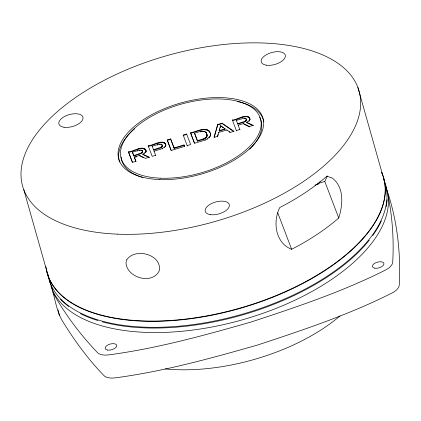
<?xml version="1.0" encoding="UTF-8"?>
<svg xmlns="http://www.w3.org/2000/svg" width="421" height="421" viewBox="0 0 421 421"><rect width="100%" height="100%" fill="white"/><g stroke="black" fill="none" stroke-linecap="round" stroke-linejoin="round"><path stroke-width="0.63" d="M142.587 152.223L142.477 151.002L141.93 150.386L140.893 150.129L137.478 150.702L132.441 152.249L133.82 155.975L140.698 153.744L142.351 152.618L142.477 151.002M236.365 120.406L237.744 124.127L244.622 121.901L246.274 120.774L246.406 119.159L245.396 118.364L243.327 118.39L236.365 120.406L236.486 120.822M246.517 120.38L246.406 119.159M194.56 133.257L197.417 140.761C200.338 139.414 207.585 139.098 206.943 134.341C208.295 139.33 200.48 139.909 197.538 141.182L194.56 133.257C198.112 132.162 205.964 128.647 207.064 134.757M165.706 145.592C165.116 137.425 151.323 146.266 148.176 145.782L148.297 146.198C151.439 146.682 165.232 137.841 165.821 146.013L165.706 145.592C163.322 149.502 157.891 149.623 154.091 151.223L154.212 151.644M210.432 135.483L210.405 133.352L210.553 135.899L210.432 135.483C207.427 141.061 199.691 141.119 194.56 143.34L190.545 132.799C195.718 132.062 208.079 124.763 210.526 133.767M338.731 218.01C342.931 204.906 344.436 187.198 332.18 177.994L326.906 176.22C312.603 188.571 296.637 198.917 279.818 207.5C272.519 221.641 275.35 243.127 291.642 249.29C308.461 240.707 324.428 230.361 338.731 218.01L324.807 181.456L327.391 175.931M219.125 130.663L220.604 125.553L225.351 129.21L219.246 131.084L219.125 130.663L225.235 128.794M219.246 131.084L219.904 128.81M220.23 127.674L220.604 125.553M217.499 136.315L218.604 132.499L226.898 129.957L230.376 132.368L233.897 131.289L222.041 123.148L217.773 124.453L213.979 137.393L217.499 136.315L217.615 136.73L218.246 134.552M214.278 137.193L217.773 124.453M149.423 157.628L142.877 154.581L142.756 154.165L145.508 152.155L146.029 151.065C144.129 143.772 132.068 152.391 128.437 151.828L132.352 162.206M145.919 149.95L146.145 151.481L145.624 152.57L145.508 152.155M253.353 125.784L246.801 122.737L246.685 122.322L249.432 120.311L249.953 119.217C248.058 111.928 235.992 120.548 232.366 119.985L232.481 120.401C236.113 120.964 248.174 112.344 250.074 119.638L249.953 119.217M162.238 145.092L162.153 146.776L160.548 147.929L153.649 150.171L153.533 149.75L160.427 147.513L162.032 146.361L162.238 145.092L161.217 144.208L159.159 144.182L152.181 146.198L152.297 146.619M132.441 152.249L133.699 155.554L140.577 153.328L142.472 151.807M237.744 124.127L237.628 123.711L244.506 121.485L246.396 119.964M314.897 185.135L318.034 184.177L320.065 181.719M248.811 121.422L249.553 120.727L249.432 120.311M171.1 150.329L167.184 139.956L170.626 138.904L174.199 148.392L184.145 145.34L184.519 146.324M183.188 135.052L186.629 133.999L190.645 144.54L187.203 145.598L187.324 146.013L183.188 135.052L183.309 135.473L186.745 134.415L186.629 133.999M128.558 152.244C133.283 152.286 141.714 145.477 146.034 150.365M167.305 140.372L170.747 139.319L174.199 148.392M190.545 132.799L190.666 133.215C196.154 132.389 205.459 126.311 210.011 132.41L209.89 131.994M217.894 124.874L222.162 123.564L234.013 131.705M136.015 161.738L134.262 157.028L139.593 155.391L145.492 158.375L149.308 157.207L142.756 154.165M238.307 125.6L238.186 125.184L243.522 123.548L249.421 126.532L253.231 125.363L246.685 122.322M134.973 157.265L136.751 156.717M174.084 147.971L184.03 144.924L184.587 146.397L171.205 150.497L167.184 139.956M236.381 130.526L239.823 129.473L239.938 129.889L238.186 125.184M324.807 181.456L317.813 183.598L318.034 184.177M160.759 144.524L161.79 144.824L162.359 145.513M245.517 118.785L246.522 119.58M142.598 151.423L141.472 150.208M244.175 124.237L249.537 126.953L249.421 126.532M143.466 157.712L139.714 155.812L139.593 155.391M229.003 131.752L229.998 132.441M221.235 126.326L223.293 127.768M385.72 187.803L386.92 190.029C397.287 220.662 401.018 253.358 399.192 285.554A14.982 7.399 -15.8 0 1 390.941 293.563C348.13 314.997 302.61 330.201 257.226 345.125C210.847 358.334 164.179 371.285 116.285 377.716A14.982 7.399 -15.8 0 1 104.292 375.916C88.021 359.266 74.217 340.215 62.076 320.392C56.351 310.372 54.993 298.494 51.73 287.538M52.867 292.39C65.087 314.376 80.385 334.795 97.788 352.93A14.982 7.399 -15.8 0 0 109.781 354.735C157.675 348.299 204.343 335.353 250.721 322.139C296.105 307.219 341.626 292.011 384.436 270.577A14.982 7.399 -15.8 0 0 392.693 262.572C394.109 238.339 392.183 213.736 386.92 190.029M277.755 212.831L291.642 249.29M232.366 119.985L236.497 130.947M190.666 133.215L194.455 143.172M152.181 146.198L153.649 150.171M154.091 151.223L155.749 155.686L155.633 155.27L152.191 156.323L148.176 145.782M134.262 157.028L135.894 161.317L132.457 162.369L128.437 151.828M357.866 87.415L382.489 174.441M249.842 118.106L249.963 118.522M249.448 117.433L249.564 117.854M248.827 116.927L248.943 117.348M247.985 116.591L248.101 117.006M246.922 116.417L247.043 116.838M245.68 116.406L245.796 116.828M245.853 118.538L245.975 118.959M246.153 120.359L246.274 120.774M245.759 120.743L245.875 121.164M244.817 118.28L244.938 118.701M244.291 116.554L244.412 116.97M244.506 121.485L244.622 121.901M242.759 116.854L242.88 117.275M243.522 123.548L243.638 123.969M242.664 122.169L242.785 122.585M241.086 117.312L241.201 117.733M226.898 129.957L227.014 130.373M222.041 123.148L222.162 123.564M218.604 132.499L218.725 132.915M210.6 134.773L210.716 135.188M209.074 130.763L209.19 131.184M208.458 130.294L208.574 130.715M210.09 136.194L210.211 136.615M207.7 129.921L207.821 130.342M209.595 136.893L209.711 137.314M206.832 129.647L206.948 130.063M208.953 137.567L209.069 137.988M205.864 129.468L205.98 129.884M207.111 135.094L207.232 135.515M206.474 133.11L206.595 133.531M206.095 132.426L206.211 132.847L205.532 131.899M207.032 135.825L207.148 136.241M204.795 129.384L204.916 129.805M206.706 136.525L206.822 136.941M207.243 138.841L207.364 139.262M204.79 131.526L204.911 131.941M206.127 137.199L206.248 137.62M203.632 129.4L203.753 129.821M203.869 131.305L203.985 131.726M205.332 137.835L205.453 138.251M202.801 131.236L202.922 131.657M205.043 139.977L205.164 140.393M204.359 138.414L204.474 138.83M201.117 129.71L201.233 130.131M201.633 131.315L201.754 131.731M203.196 138.941L203.311 139.356M200.364 131.536L200.48 131.952M201.848 139.409L201.964 139.825M198.412 130.389L198.528 130.805M197.417 140.761L197.538 141.182M184.03 144.924L184.145 145.34M170.626 138.904L170.747 139.319M165.679 144.04L165.795 144.456M165.837 144.824L165.953 145.245M165.269 143.335L165.385 143.756M164.637 142.803L164.758 143.224M165.285 146.345L165.4 146.766M163.79 142.445L163.906 142.861M164.574 147.082L164.695 147.503M162.722 142.256L162.838 142.672M161.469 142.23L161.59 142.651M162.259 145.95L162.38 146.366M161.675 144.408L161.79 144.824M162.032 146.361L162.153 146.776M161.217 144.208L161.332 144.624M162.411 148.445L162.532 148.86M161.653 146.761L161.769 147.176M160.08 142.366L160.196 142.782M160.427 147.513L160.548 147.929M159.159 144.182L159.28 144.603M158.543 142.661L158.664 143.077M158.596 148.203L158.717 148.618M156.87 143.119L156.991 143.535M157.244 144.645L157.365 145.066M145.519 149.276L145.64 149.697M146.029 151.065L146.145 151.481M144.898 148.771L145.019 149.192M144.061 148.434L144.177 148.85M142.998 148.26L143.114 148.681M144.398 153.197L144.519 153.612M141.751 148.25L141.872 148.671M141.93 150.386L142.045 150.802M142.23 152.202L142.351 152.618M141.83 152.586L141.951 153.007M140.893 150.129L141.009 150.544M140.367 148.397L140.482 148.818M140.577 153.328L140.698 153.744M139.398 150.234L139.519 150.65M138.835 148.697L138.951 149.118M138.741 154.012L138.856 154.428M137.157 149.155L137.278 149.576M137.478 150.702L137.599 151.123M133.699 155.554L133.82 155.975M23.808 189.776L48.436 276.797M58.087 309.919L59.372 315.371M381.668 172.326A174.82 86.352 -15.8 0 1 239.928 308.098A174.82 86.352 -15.8 0 1 46.142 268.387M46.036 267.745A174.82 86.352 -15.8 0 1 45.873 266.546M383.442 178.593A174.82 86.352 -15.8 0 1 241.075 314.545A174.82 86.352 -15.8 0 1 47.815 274.013M340.005 315.955A139.856 69.081 -15.8 0 1 165.332 368.917M387.341 191.155A174.82 86.352 -15.8 0 1 387.741 193.065M388.136 195.644A174.82 86.352 -15.8 0 1 237.539 321.155A174.82 86.352 -15.8 0 1 50.952 286.164M385.189 184.461A174.82 86.352 -15.8 0 1 386.494 188.045M387.099 199.77A174.82 86.352 -15.8 0 1 386.141 206.8M381.368 220.983A174.82 86.352 -15.8 0 1 372.743 235.586M369.249 240.202A174.82 86.352 -15.8 0 1 102.335 321.839M97.982 320.581A174.82 86.352 -15.8 0 1 80.443 313.634M68.697 306.493A174.82 86.352 -15.8 0 1 60.498 299.315M51.288 285.801A174.82 86.352 -15.8 0 1 49.683 281.67M383.92 179.967A174.82 86.352 -15.8 0 1 384.378 181.13M381.758 172.642A174.82 86.352 -15.8 0 1 240.017 308.409A174.82 86.352 -15.8 0 1 46.231 268.698M119.627 162.011A74.922 37.006 -15.8 0 1 134.652 128.763M237.576 101.545A74.922 37.006 -15.8 0 1 263.888 121.858M259.562 117.196A72.423 35.774 -15.8 0 1 251.395 147.366M250.963 147.818A72.423 35.774 -15.8 0 1 249.621 149.176M142.951 177.546A72.423 35.774 -15.8 0 1 121.127 157.017M126.81 259.741L125.995 262.751C126.726 277.834 152.639 285.238 159.306 270.629C162.069 254.495 135.178 247.332 126.81 259.741M64.039 127.237A12.488 6.168 -15.8 0 0 83.011 118.527A12.488 6.168 -15.8 0 0 65.702 115.922A12.488 6.168 -15.8 0 0 64.039 127.237M266.325 65.171A12.488 6.168 -15.8 0 0 285.354 56.509A12.488 6.168 -15.8 0 0 268.119 53.841A12.488 6.168 -15.8 0 0 266.325 65.171M210.379 214.636A12.488 6.168 -15.8 0 0 229.35 205.932A12.488 6.168 -15.8 0 0 212.042 203.327A12.488 6.168 -15.8 0 0 210.379 214.636M117.601 234.155A174.82 86.352 -15.8 0 0 360.171 96.156A174.82 86.352 -15.8 0 0 94.741 85.479A174.82 86.352 -15.8 0 0 117.601 234.155M159.448 179.551A74.922 37.006 -15.8 0 0 263.409 120.406A74.922 37.006 -15.8 0 0 149.65 115.833A74.922 37.006 -15.8 0 0 159.448 179.551M160.496 178.183A72.423 35.774 -15.8 0 0 260.988 121.016A72.423 35.774 -15.8 0 0 151.023 116.591A72.423 35.774 -15.8 0 0 160.496 178.183M107.634 350.098A5.994 2.963 -15.8 0 0 116.738 345.92A5.994 2.963 -15.8 0 0 108.434 344.673A5.994 2.963 -15.8 0 0 107.634 350.098M374.874 268.214A5.994 2.963 -15.8 0 0 383.984 264.035A5.994 2.963 -15.8 0 0 375.674 262.788A5.994 2.963 -15.8 0 0 374.874 268.214"/></g></svg>
